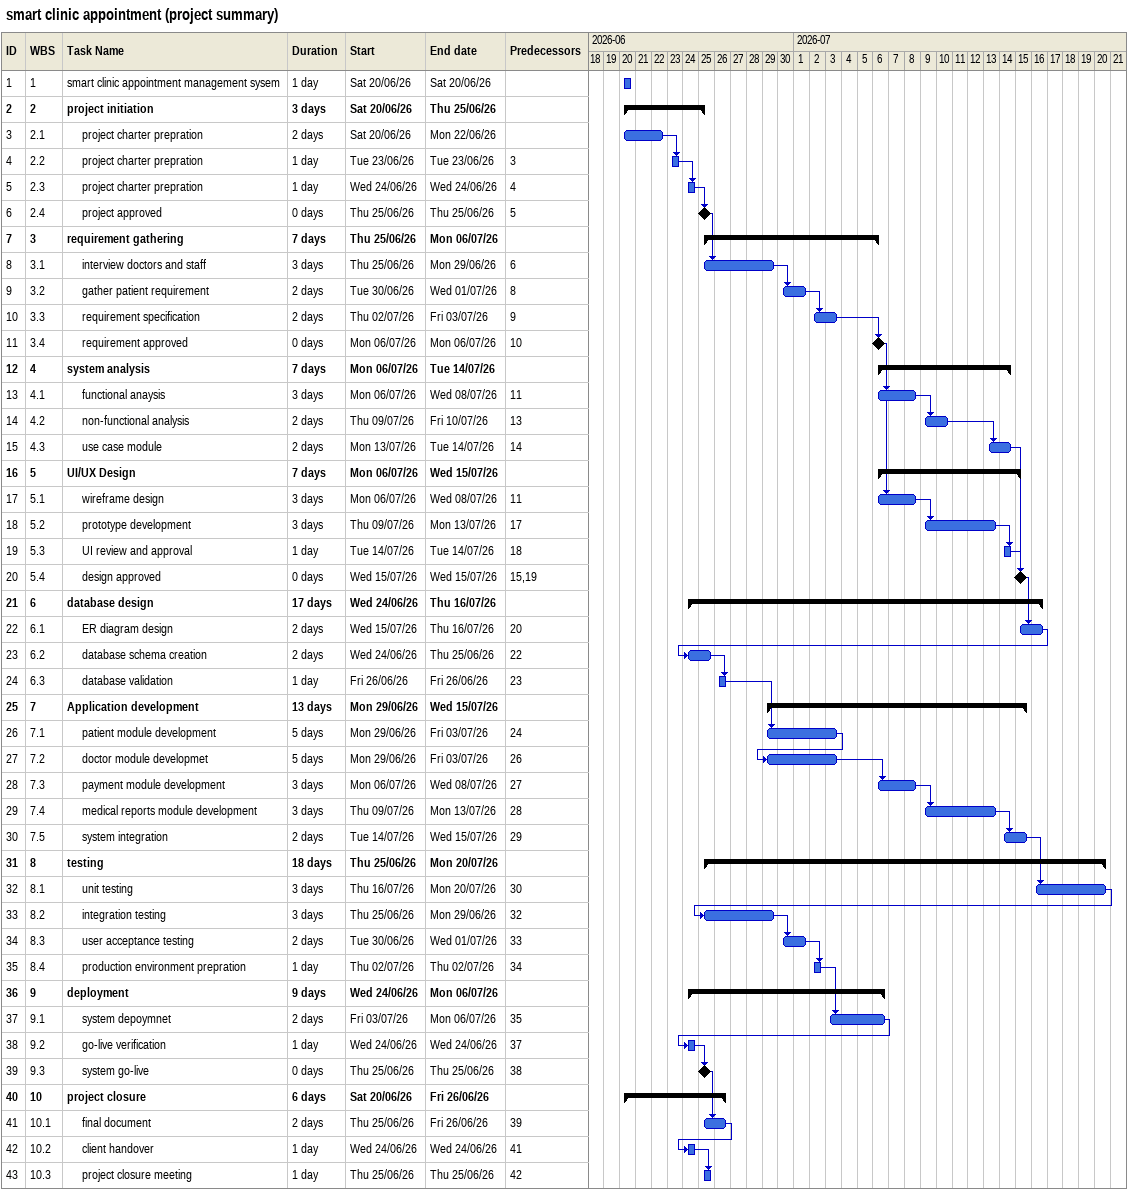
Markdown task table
smart clinic appointment (project summary)

| ID | WBS | Task | Duration | Start | Finish | Predecessors |
|---|---|---|---|---|---|---|
| 1 | 1 | smart clinic appointment management sysem | 1d | 2026-06-20 | 2026-06-20 |  |
| 2 | 2 | **project initiation** | 3d | 2026-06-20 | 2026-06-25 |  |
| 3 | 2.1 | project charter prepration | 2d | 2026-06-20 | 2026-06-22 |  |
| 4 | 2.2 | project charter prepration | 1d | 2026-06-23 | 2026-06-23 | 3 |
| 5 | 2.3 | project charter prepration | 1d | 2026-06-24 | 2026-06-24 | 4 |
| 6 | 2.4 | project approved | 0d | 2026-06-25 | 2026-06-25 | 5 |
| 7 | 3 | **requirement gathering** | 7d | 2026-06-25 | 2026-07-06 |  |
| 8 | 3.1 | interview doctors and staff | 3d | 2026-06-25 | 2026-06-29 | 6 |
| 9 | 3.2 | gather patient requirement | 2d | 2026-06-30 | 2026-07-01 | 8 |
| 10 | 3.3 | requirement specification | 2d | 2026-07-02 | 2026-07-03 | 9 |
| 11 | 3.4 | requirement approved | 0d | 2026-07-06 | 2026-07-06 | 10 |
| 12 | 4 | **system analysis** | 7d | 2026-07-06 | 2026-07-14 |  |
| 13 | 4.1 | functional anaysis | 3d | 2026-07-06 | 2026-07-08 | 11 |
| 14 | 4.2 | non-functional analysis | 2d | 2026-07-09 | 2026-07-10 | 13 |
| 15 | 4.3 | use case module | 2d | 2026-07-13 | 2026-07-14 | 14 |
| 16 | 5 | **UI/UX Design** | 7d | 2026-07-06 | 2026-07-15 |  |
| 17 | 5.1 | wireframe design | 3d | 2026-07-06 | 2026-07-08 | 11 |
| 18 | 5.2 | prototype development | 3d | 2026-07-09 | 2026-07-13 | 17 |
| 19 | 5.3 | UI review and approval | 1d | 2026-07-14 | 2026-07-14 | 18 |
| 20 | 5.4 | design approved | 0d | 2026-07-15 | 2026-07-15 | 15, 19 |
| 21 | 6 | **database design** | 17d | 2026-06-24 | 2026-07-16 |  |
| 22 | 6.1 | ER diagram design | 2d | 2026-07-15 | 2026-07-16 | 20 |
| 23 | 6.2 | database schema creation | 2d | 2026-06-24 | 2026-06-25 | 22 |
| 24 | 6.3 | database validation | 1d | 2026-06-26 | 2026-06-26 | 23 |
| 25 | 7 | **Application development** | 13d | 2026-06-29 | 2026-07-15 |  |
| 26 | 7.1 | patient module development | 5d | 2026-06-29 | 2026-07-03 | 24 |
| 27 | 7.2 | doctor module developmet | 5d | 2026-06-29 | 2026-07-03 | 26 |
| 28 | 7.3 | payment module development | 3d | 2026-07-06 | 2026-07-08 | 27 |
| 29 | 7.4 | medical reports module development | 3d | 2026-07-09 | 2026-07-13 | 28 |
| 30 | 7.5 | system integration | 2d | 2026-07-14 | 2026-07-15 | 29 |
| 31 | 8 | **testing** | 18d | 2026-06-25 | 2026-07-20 |  |
| 32 | 8.1 | unit testing | 3d | 2026-07-16 | 2026-07-20 | 30 |
| 33 | 8.2 | integration testing | 3d | 2026-06-25 | 2026-06-29 | 32 |
| 34 | 8.3 | user acceptance testing | 2d | 2026-06-30 | 2026-07-01 | 33 |
| 35 | 8.4 | production environment prepration | 1d | 2026-07-02 | 2026-07-02 | 34 |
| 36 | 9 | **deployment** | 9d | 2026-06-24 | 2026-07-06 |  |
| 37 | 9.1 | system depoymnet | 2d | 2026-07-03 | 2026-07-06 | 35 |
| 38 | 9.2 | go-live verification | 1d | 2026-06-24 | 2026-06-24 | 37 |
| 39 | 9.3 | system go-live | 0d | 2026-06-25 | 2026-06-25 | 38 |
| 40 | 10 | **project closure** | 6d | 2026-06-20 | 2026-06-26 |  |
| 41 | 10.1 | final document | 2d | 2026-06-25 | 2026-06-26 | 39 |
| 42 | 10.2 | client handover | 1d | 2026-06-24 | 2026-06-24 | 41 |
| 43 | 10.3 | project closure meeting | 1d | 2026-06-25 | 2026-06-25 | 42 |
